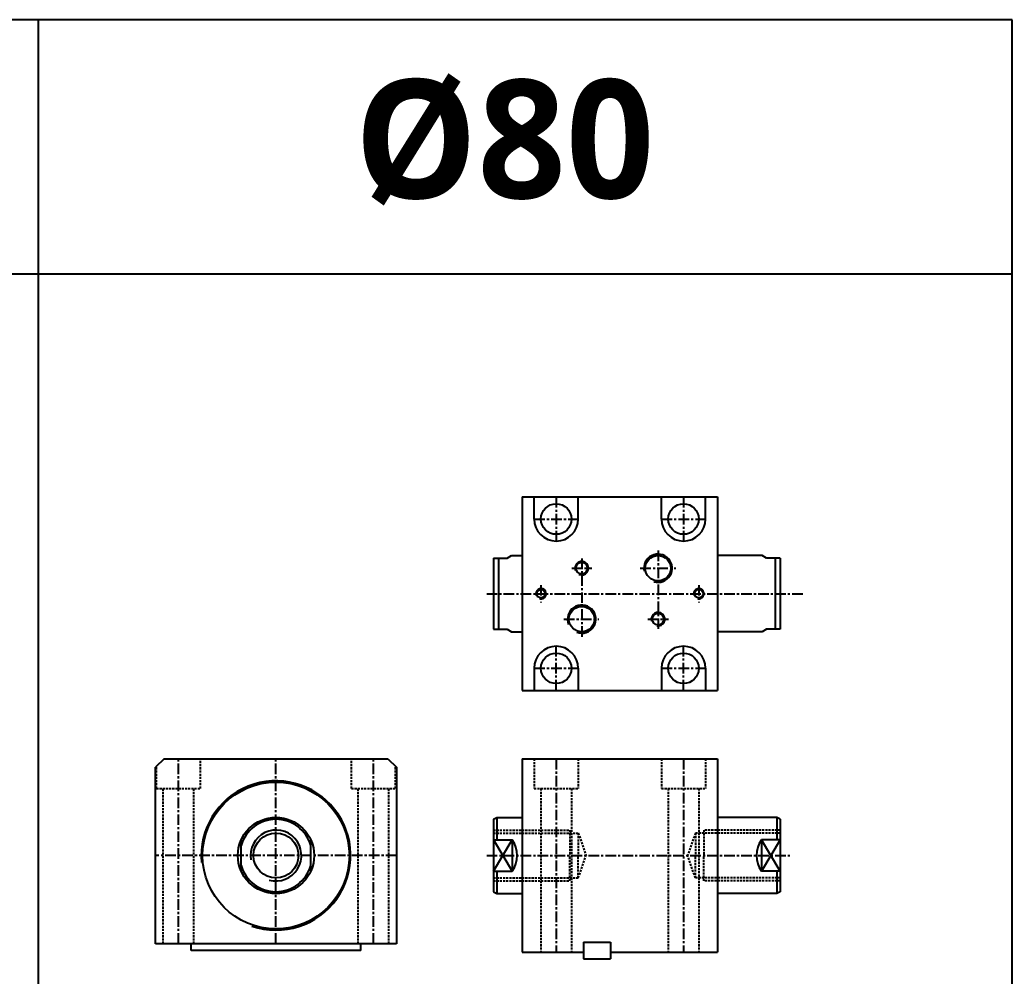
# Model space of a CAD drawing. Extents: x 0 to 3832, y 0 to 1298.
# Drawn here: x 2009 to 2594, y 734 to 1298 of the extents above; entities that cross this region are included whole.
import ezdxf

# ---------------------------------------------------------------- set-up
doc = ezdxf.new("R2010")
doc.units = 0
doc.header["$LTSCALE"] = 5
doc.header["$MEASUREMENT"] = 0
doc.linetypes.add('CENTER', pattern=[2, 1.25, -0.25, 0.25, -0.25])
doc.linetypes.add('HIDDEN', pattern=[0.375, 0.25, -0.125])
doc.layers.get('0').update_dxf_attribs({"linetype": 'CONTINUOUS'})
doc.layers.add('HIDDEN', color=2, linetype='HIDDEN')
doc.layers.add('ML', color=3, linetype='CONTINUOUS')
doc.styles.add('문자', font='romans.shx')

msp = doc.modelspace()

# ---------------------------------------------------------------- linework, layer by layer
for p, q in [((2594, 1298), (0, 1298)), ((2020, 574), (2020, 1298)), ((2594, 574), (2594, 1298)), ((2594, 1148), (0, 1148)), ((2305.27, 1016.66), (2420.27, 1016.66)), ((2305.27, 1016.66), (2305.27, 974.66)), ((2312.27, 1003.66), (2312.27, 1016.66)), ((2338.27, 1003.66), (2338.27, 1016.66)), ((2387.27, 1003.66), (2387.27, 1016.66)), ((2413.27, 1003.66), (2413.27, 1016.66)), ((2420.27, 1016.66), (2420.27, 902.66)), ((2288.27, 980.66), (2288.27, 938.66)), ((2288.27, 980.66), (2296.27, 980.66)), ((2291.27, 980.66), (2291.27, 938.66)), ((2296.27, 980.66), (2298.87, 982.16)), ((2298.87, 982.16), (2305.27, 982.16)), ((2446.66, 982.16), (2420.27, 982.16)), ((2449.26, 980.66), (2446.66, 982.16)), ((2457.27, 980.66), (2449.26, 980.66)), ((2454.27, 980.66), (2454.27, 938.66)), ((2457.27, 980.66), (2457.27, 938.66)), ((2305.27, 974.66), (2305.27, 959.66)), ((2420.27, 974.66), (2420.27, 959.66)), ((2305.27, 959.66), (2305.27, 902.66)), ((2288.27, 938.66), (2296.27, 938.66)), ((2296.27, 938.66), (2298.87, 937.16)), ((2298.87, 937.16), (2305.27, 937.16)), ((2446.66, 937.16), (2420.27, 937.16)), ((2449.26, 938.66), (2446.66, 937.16)), ((2457.27, 938.66), (2449.26, 938.66)), ((2312.27, 915.66), (2312.27, 902.66)), ((2338.27, 915.66), (2338.27, 902.66)), ((2387.27, 915.66), (2387.27, 902.66)), ((2413.27, 915.66), (2413.27, 902.66)), ((2305.27, 902.66), (2420.27, 902.66)), ((2094.06, 862.28), (2089.06, 857.28)), ((2094.06, 862.28), (2226.06, 862.28)), ((2226.06, 862.28), (2231.06, 857.28)), ((2305.27, 862.28), (2305.27, 805.28)), ((2305.27, 862.28), (2420.27, 862.28)), ((2420.27, 862.28), (2420.27, 748.28)), ((2089.06, 753.28), (2089.06, 857.28)), ((2231.06, 857.28), (2231.06, 753.28)), ((2288.27, 826.62), (2290.27, 827.78)), ((2288.27, 826.62), (2288.27, 783.93)), ((2290.27, 827.78), (2305.27, 827.78)), ((2290.27, 827.78), (2290.27, 814.55)), ((2455.27, 827.78), (2420.27, 827.78)), ((2455.27, 827.78), (2455.27, 814.55)), ((2457.27, 826.62), (2455.27, 827.78)), ((2457.27, 826.62), (2457.27, 783.93)), ((2139.56, 796), (2139.56, 814.55)), ((2180.56, 796), (2180.56, 814.55)), ((2288.27, 814.55), (2299.27, 814.55)), ((2299.27, 814.55), (2299.27, 796)), ((2457.27, 814.55), (2446.27, 814.55)), ((2446.27, 814.55), (2446.27, 796)), ((2305.27, 805.28), (2305.27, 748.28)), ((2288.27, 796), (2299.27, 796)), ((2290.27, 796), (2290.27, 782.78)), ((2457.27, 796), (2446.27, 796)), ((2455.27, 796), (2455.27, 782.78)), ((2290.27, 792.03), (2290.27, 782.78)), ((2455.27, 792.03), (2455.27, 782.78)), ((2288.27, 783.93), (2290.27, 782.78)), ((2457.27, 783.93), (2455.27, 782.78)), ((2290.27, 782.78), (2305.27, 782.78)), ((2455.27, 782.78), (2420.27, 782.78)), ((2231.06, 753.28), (2089.06, 753.28)), ((2110.06, 749.28), (2110.06, 753.28)), ((2210.06, 749.28), (2110.06, 749.28)), ((2210.06, 749.28), (2210.06, 753.28)), ((2341.27, 754.28), (2357.27, 754.28)), ((2341.27, 754.28), (2341.27, 744.28)), ((2357.27, 754.28), (2357.27, 744.28)), ((2305.27, 748.28), (2341.27, 748.28)), ((2341.27, 744.28), (2357.27, 744.28)), ((2357.27, 748.28), (2420.27, 748.28))]:
    msp.add_line(p, q)
for centre, radius in [((2325.27, 1003.66), 9), ((2400.27, 1003.66), 9), ((2325.27, 915.66), 9), ((2400.27, 915.66), 9), ((2160.06, 805.28), 43.25), ((2160.06, 805.28), 22.5), ((2160.06, 805.28), 13.25)]:
    msp.add_circle(centre, radius)
at = {"color": 7}
for centre, radius in [((2340.27, 974.66), 3.38), ((2385.27, 974.66), 7.5), ((2316.27, 959.66), 2.5), ((2409.27, 959.66), 2.5), ((2340.27, 944.66), 7.5), ((2385.27, 944.66), 3.38)]:
    msp.add_circle(centre, radius, dxfattribs=at)
for centre, radius, start, end in [((2325.27, 1003.66), 13, 180, 0), ((2400.27, 1003.66), 13, 180, 0), ((2325.27, 915.66), 13, 0, 180), ((2400.27, 915.66), 13, 0, 180), ((2160.06, 805.28), 21.35, 16.1784, 163.8216), ((2286.43, 805.28), 15.83, 324.14739, 35.85261), ((2459.1, 805.28), 15.83, 144.14739, 215.85261), ((2160.06, 805.28), 21.35, 196.1784, 343.8216)]:
    msp.add_arc(centre, radius, start, end)
at = {"color": 3}
for radius, start, end in [(44, 251.08268, 185.34643), (15, 254.49532, 189.61557)]:
    msp.add_arc((2160.06, 805.28), radius, start, end, dxfattribs=at)
at = {"layer": 'HIDDEN'}
for p, q in [((2115.56, 844.78), (2115.56, 862.28)), ((2204.56, 844.78), (2204.56, 862.28)), ((2312.27, 862.28), (2312.27, 844.78)), ((2338.27, 862.28), (2338.27, 844.78)), ((2387.27, 862.28), (2387.27, 844.78)), ((2413.27, 862.28), (2413.27, 844.78)), ((2089.56, 844.78), (2089.56, 857.78)), ((2230.56, 844.78), (2230.56, 857.78)), ((2089.56, 844.78), (2115.56, 844.78)), ((2093.56, 753.28), (2093.56, 844.78)), ((2111.56, 753.28), (2111.56, 844.78)), ((2204.56, 844.78), (2230.56, 844.78)), ((2208.56, 753.28), (2208.56, 844.78)), ((2226.56, 753.28), (2226.56, 844.78)), ((2312.27, 844.78), (2338.27, 844.78)), ((2316.27, 844.78), (2316.27, 748.28)), ((2334.27, 844.78), (2334.27, 748.28)), ((2387.27, 844.78), (2413.27, 844.78)), ((2391.27, 844.78), (2391.27, 748.28)), ((2409.27, 844.78), (2409.27, 748.28)), ((2288.27, 820.28), (2333.27, 820.28)), ((2333.27, 820.28), (2333.27, 805.28)), ((2457.27, 820.28), (2412.27, 820.28)), ((2412.27, 820.28), (2412.27, 805.28)), ((2288.27, 818.53), (2338.27, 818.53)), ((2338.27, 818.53), (2342.81, 805.28)), ((2338.27, 818.53), (2338.27, 805.28)), ((2407.27, 818.53), (2402.73, 805.28)), ((2457.27, 818.53), (2407.27, 818.53)), ((2407.27, 818.53), (2407.27, 805.28)), ((2333.27, 790.28), (2333.27, 805.28)), ((2338.27, 792.03), (2338.27, 805.28)), ((2338.27, 792.03), (2342.81, 805.28)), ((2407.27, 792.03), (2402.73, 805.28)), ((2407.27, 792.03), (2407.27, 805.28)), ((2412.27, 790.28), (2412.27, 805.28)), ((2288.27, 792.03), (2338.27, 792.03)), ((2288.27, 790.28), (2333.27, 790.28)), ((2457.27, 792.03), (2407.27, 792.03)), ((2457.27, 790.28), (2412.27, 790.28))]:
    msp.add_line(p, q, dxfattribs=at)
at = {"layer": 'ML', "color": 1, "linetype": 'CENTER'}
for p, q in [((2325.27, 1016.66), (2325.27, 990.66)), ((2400.27, 1016.66), (2400.27, 990.66)), ((2312.27, 1003.66), (2338.27, 1003.66)), ((2387.27, 1003.66), (2413.27, 1003.66)), ((2385.27, 985.09), (2385.27, 938.57)), ((2340.27, 980.44), (2340.27, 934.16)), ((2334.44, 974.66), (2346.2, 974.66)), ((2374.83, 974.66), (2395.66, 974.66)), ((2284.27, 959.66), (2470.77, 959.66)), ((2316.27, 964.77), (2316.27, 954.48)), ((2409.27, 964.77), (2409.27, 954.48)), ((2329.78, 944.66), (2350.37, 944.66)), ((2379.24, 944.66), (2391.49, 944.66)), ((2325.27, 902.66), (2325.27, 928.66)), ((2400.27, 902.66), (2400.27, 928.66)), ((2312.27, 915.66), (2338.27, 915.66)), ((2387.27, 915.66), (2413.27, 915.66)), ((2102.56, 753.28), (2102.56, 862.28)), ((2160.06, 753.28), (2160.06, 862.28)), ((2217.56, 753.28), (2217.56, 862.28)), ((2325.27, 862.28), (2325.27, 748.28)), ((2400.27, 862.28), (2400.27, 748.28)), ((2231.06, 805.28), (2089.06, 805.28)), ((2284.27, 805.28), (2463.74, 805.28))]:
    msp.add_line(p, q, dxfattribs=at)
at = {"layer": 'ML'}
for p, q in [((2288.27, 814.55), (2299.27, 796)), ((2288.27, 796), (2299.27, 814.55)), ((2457.27, 814.55), (2446.27, 796)), ((2457.27, 796), (2446.27, 814.55))]:
    msp.add_line(p, q, dxfattribs=at)
for centre, radius, start, end in [((2385.27, 974.66), 8.3, 252.81437, 191.92691), ((2340.27, 974.66), 4, 245.37358, 198.83842), ((2316.27, 959.66), 3, 254.67946, 202.69658), ((2409.27, 959.66), 3, 254.67946, 202.69658), ((2340.27, 944.66), 8.3, 249.64809, 202.19642), ((2385.27, 944.66), 4, 259.03938, 197.26662)]:
    msp.add_arc(centre, radius, start, end, dxfattribs=at)

# ---------------------------------------------------------------- texts
at = {"insert": (2206.29, 1262.8), "char_height": 70, "attachment_point": 1, "style": '문자'}
msp.add_mtext_dynamic_manual_height_columns('{\\fMalgun Gothic|b1|i0|c129|p50;%%C80}', width=124.5326, gutter_width=16, heights=[-75.56], dxfattribs=at)

doc.saveas('drawing.dxf')
